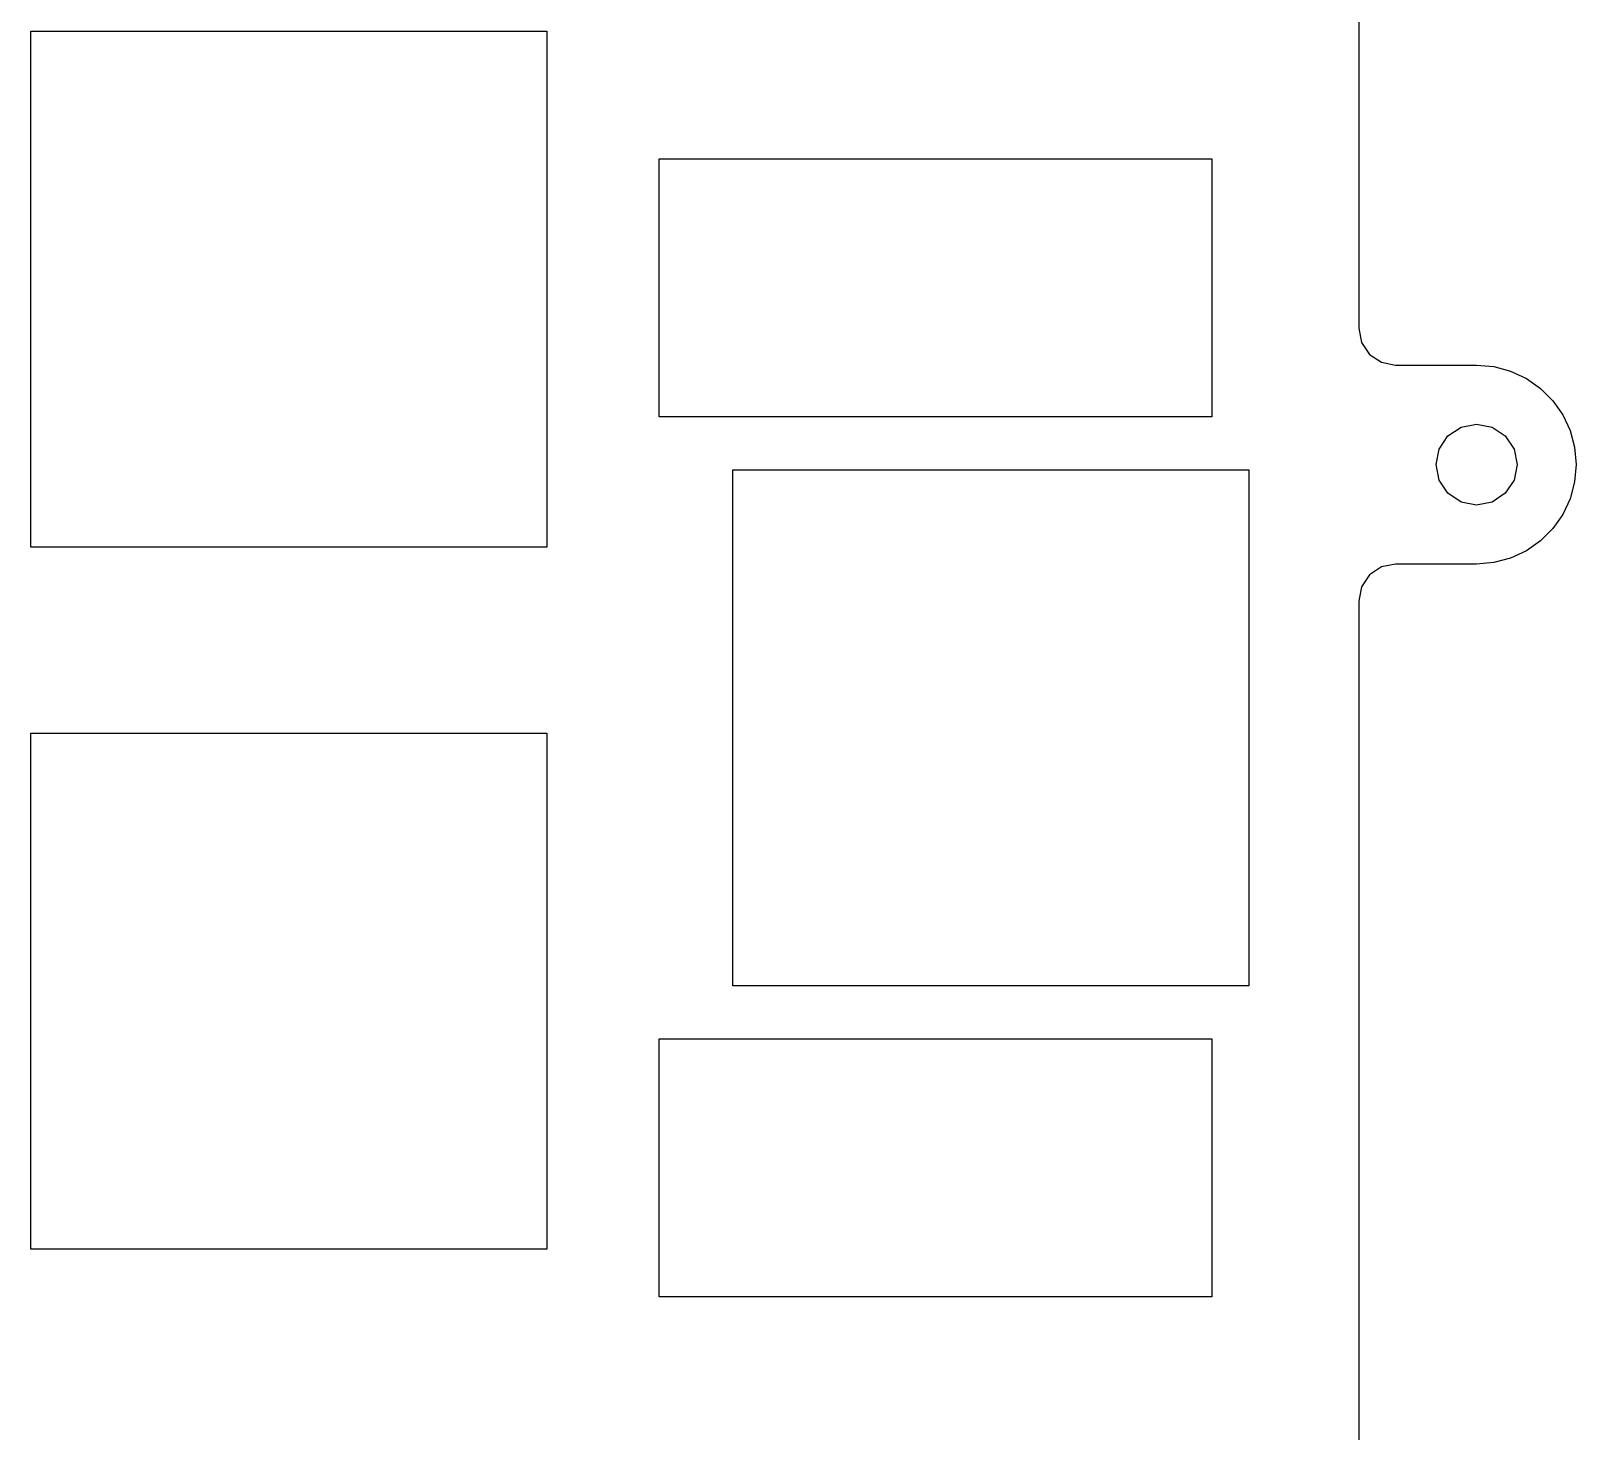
# Model space of a CAD drawing. Extents: x 0 to 218, y 0 to 172.
# Drawn here: x 176.28 to 218.21, y 60.04 to 98.03 of the extents above; entities that cross this region are included whole.
import ezdxf

# ---------------------------------------------------------------- set-up
doc = ezdxf.new("R2010")
doc.units = 0

msp = doc.modelspace()

# ---------------------------------------------------------------- linework, layer by layer
at = {"layer": 'plate_right'}
for p, q in [((212.31, 98.426), (212.31, 97.928)), ((176.275, 97.528), (176.275, 98.028)), ((176.275, 98.028), (176.775, 98.028)), ((176.775, 98.028), (177.025, 98.028)), ((177.025, 98.028), (177.276, 98.028)), ((177.276, 98.028), (177.776, 98.028)), ((177.776, 98.028), (178.276, 98.028)), ((178.276, 98.028), (178.776, 98.028)), ((178.776, 98.028), (179.275, 98.028)), ((179.275, 98.028), (179.525, 98.028)), ((179.525, 98.028), (179.776, 98.028)), ((179.776, 98.028), (180.276, 98.028)), ((180.276, 98.028), (180.776, 98.028)), ((180.776, 98.028), (181.026, 98.028)), ((181.026, 98.028), (181.277, 98.028)), ((181.277, 98.028), (181.776, 98.028)), ((181.776, 98.028), (182.276, 98.028)), ((182.276, 98.028), (182.776, 98.028)), ((182.776, 98.028), (183.275, 98.028)), ((183.275, 98.028), (183.774, 98.028)), ((183.774, 98.028), (184.024, 98.028)), ((184.024, 98.028), (184.275, 98.028)), ((184.275, 98.028), (184.775, 98.028)), ((184.775, 98.028), (185.275, 98.028)), ((185.275, 98.028), (185.775, 98.028)), ((185.775, 98.028), (186.025, 98.028)), ((186.025, 98.028), (186.276, 98.028)), ((186.276, 98.028), (186.776, 98.028)), ((186.776, 98.028), (187.276, 98.028)), ((187.276, 98.028), (187.776, 98.028)), ((187.776, 98.028), (188.276, 98.028)), ((188.276, 98.028), (188.775, 98.028)), ((188.775, 98.028), (189.275, 98.028)), ((189.275, 98.028), (189.775, 98.028)), ((189.775, 98.028), (190.275, 98.028)), ((190.275, 98.028), (190.275, 97.528)), ((212.31, 97.928), (212.31, 97.43)), ((176.275, 97.028), (176.275, 97.528)), ((190.275, 97.528), (190.275, 97.277)), ((212.31, 97.43), (212.31, 96.933)), ((176.275, 96.528), (176.275, 97.028)), ((190.275, 97.277), (190.275, 97.027)), ((190.275, 97.027), (190.275, 96.527)), ((212.31, 96.933), (212.31, 96.434)), ((176.275, 96.029), (176.275, 96.528)), ((190.275, 96.527), (190.275, 96.027)), ((212.31, 96.434), (212.31, 95.937)), ((176.275, 95.529), (176.275, 96.029)), ((190.275, 96.027), (190.275, 95.527)), ((212.31, 95.937), (212.31, 95.44)), ((176.275, 95.029), (176.275, 95.529)), ((190.275, 95.527), (190.275, 95.028)), ((212.31, 95.44), (212.31, 94.942)), ((176.275, 94.529), (176.275, 95.029)), ((190.275, 95.028), (190.275, 94.777)), ((190.275, 94.777), (190.275, 94.527)), ((212.31, 94.942), (212.31, 94.444)), ((176.275, 94.029), (176.275, 94.529)), ((190.275, 94.527), (190.275, 94.027)), ((193.325, 94.308), (193.325, 94.559)), ((193.325, 94.559), (193.824, 94.559)), ((193.824, 94.559), (194.323, 94.559)), ((194.323, 94.559), (194.823, 94.559)), ((194.823, 94.559), (195.323, 94.559)), ((195.323, 94.559), (195.822, 94.559)), ((195.822, 94.559), (196.072, 94.559)), ((196.072, 94.559), (196.323, 94.559)), ((196.323, 94.559), (196.823, 94.559)), ((196.823, 94.559), (197.073, 94.559)), ((197.073, 94.559), (197.324, 94.559)), ((197.324, 94.559), (197.823, 94.559)), ((197.823, 94.559), (198.323, 94.559)), ((198.323, 94.559), (198.573, 94.559)), ((198.573, 94.559), (198.824, 94.559)), ((198.824, 94.559), (199.323, 94.559)), ((199.323, 94.559), (199.823, 94.559)), ((199.823, 94.559), (200.323, 94.559)), ((200.323, 94.559), (200.573, 94.559)), ((200.573, 94.559), (200.824, 94.559)), ((200.824, 94.559), (201.323, 94.559)), ((201.323, 94.559), (201.573, 94.559)), ((201.573, 94.559), (201.824, 94.559)), ((201.824, 94.559), (202.324, 94.559)), ((202.324, 94.559), (202.574, 94.559)), ((202.574, 94.559), (202.825, 94.559)), ((202.825, 94.559), (203.325, 94.559)), ((203.325, 94.559), (203.825, 94.559)), ((203.825, 94.559), (204.325, 94.559)), ((204.325, 94.559), (204.575, 94.559)), ((204.575, 94.559), (204.826, 94.559)), ((204.826, 94.559), (205.326, 94.559)), ((205.326, 94.559), (205.576, 94.559)), ((205.576, 94.559), (205.827, 94.559)), ((205.827, 94.559), (206.327, 94.559)), ((206.327, 94.559), (206.826, 94.559)), ((206.826, 94.559), (207.326, 94.559)), ((207.326, 94.559), (207.825, 94.559)), ((207.825, 94.559), (208.325, 94.559)), ((208.325, 94.559), (208.325, 94.308)), ((212.31, 94.444), (212.31, 93.947)), ((176.275, 93.778), (176.275, 94.029)), ((190.275, 94.027), (190.275, 93.527)), ((193.325, 94.058), (193.325, 94.308)), ((193.325, 93.558), (193.325, 94.058)), ((208.325, 94.308), (208.325, 94.058)), ((208.325, 94.058), (208.325, 93.559)), ((212.31, 93.947), (212.31, 93.45)), ((176.275, 93.528), (176.275, 93.778)), ((176.275, 93.028), (176.275, 93.528)), ((190.275, 93.527), (190.275, 93.276)), ((193.325, 93.059), (193.325, 93.558)), ((208.325, 93.559), (208.325, 93.06)), ((190.275, 93.276), (190.275, 93.026)), ((212.31, 93.45), (212.31, 92.952)), ((176.275, 92.528), (176.275, 93.028)), ((190.275, 93.026), (190.275, 92.527)), ((193.325, 92.808), (193.325, 93.059)), ((193.325, 92.558), (193.325, 92.808)), ((208.325, 93.06), (208.325, 92.809)), ((208.325, 92.809), (208.325, 92.559)), ((212.31, 92.952), (212.31, 92.455)), ((176.275, 92.028), (176.275, 92.528)), ((190.275, 92.527), (190.275, 92.027)), ((193.325, 92.058), (193.325, 92.558)), ((208.325, 92.559), (208.325, 92.059)), ((212.31, 92.455), (212.31, 91.957)), ((176.275, 91.777), (176.275, 92.028)), ((190.275, 92.027), (190.275, 91.527)), ((193.325, 91.559), (193.325, 92.058)), ((208.325, 92.059), (208.325, 91.559)), ((212.31, 91.957), (212.31, 91.46)), ((176.275, 91.527), (176.275, 91.777)), ((176.275, 91.028), (176.275, 91.527)), ((190.275, 91.527), (190.275, 91.028)), ((193.325, 91.308), (193.325, 91.559)), ((208.325, 91.559), (208.325, 91.06)), ((212.31, 91.46), (212.31, 90.961)), ((176.275, 90.529), (176.275, 91.028)), ((190.275, 91.028), (190.275, 90.529)), ((193.325, 91.058), (193.325, 91.308)), ((193.325, 90.559), (193.325, 91.058)), ((208.325, 91.06), (208.325, 90.809)), ((208.325, 90.809), (208.325, 90.559)), ((212.31, 90.961), (212.31, 90.463)), ((176.275, 90.029), (176.275, 90.529)), ((190.275, 90.529), (190.275, 90.278)), ((190.275, 90.278), (190.275, 90.028)), ((193.325, 90.059), (193.325, 90.559)), ((208.325, 90.559), (208.325, 90.06)), ((212.31, 90.463), (212.31, 89.965)), ((176.275, 89.529), (176.275, 90.029)), ((190.275, 90.028), (190.275, 89.528)), ((193.325, 89.808), (193.325, 90.059)), ((193.325, 89.558), (193.325, 89.808)), ((208.325, 90.06), (208.325, 89.56)), ((212.31, 89.965), (212.386, 89.583)), ((176.275, 89.03), (176.275, 89.529)), ((190.275, 89.528), (190.275, 89.028)), ((193.325, 89.058), (193.325, 89.558)), ((208.325, 89.56), (208.325, 89.309)), ((212.386, 89.583), (212.603, 89.258)), ((176.275, 88.779), (176.275, 89.03)), ((190.275, 89.028), (190.275, 88.528)), ((193.325, 88.559), (193.325, 89.058)), ((208.325, 89.309), (208.325, 89.059)), ((208.325, 89.059), (208.325, 88.56)), ((212.603, 89.258), (212.927, 89.042)), ((212.927, 89.042), (213.31, 88.965)), ((213.31, 88.965), (213.75, 88.965)), ((213.75, 88.965), (214.191, 88.965)), ((214.191, 88.965), (214.631, 88.965)), ((214.631, 88.965), (215.07, 88.965)), ((215.07, 88.965), (215.51, 88.965)), ((215.51, 88.965), (215.978, 88.925)), ((215.978, 88.925), (216.434, 88.803)), ((176.275, 88.529), (176.275, 88.779)), ((176.275, 88.029), (176.275, 88.529)), ((190.275, 88.528), (190.275, 88.277)), ((193.325, 88.06), (193.325, 88.559)), ((208.325, 88.56), (208.325, 88.06)), ((216.434, 88.803), (216.86, 88.604)), ((216.86, 88.604), (217.246, 88.334)), ((190.275, 88.277), (190.275, 88.027)), ((217.246, 88.334), (217.578, 88.001)), ((176.275, 87.529), (176.275, 88.029)), ((190.275, 88.027), (190.275, 87.527)), ((193.325, 87.809), (193.325, 88.06)), ((193.325, 87.559), (193.325, 87.809)), ((208.325, 88.06), (208.325, 87.809)), ((208.325, 87.809), (208.325, 87.559)), ((217.578, 88.001), (217.848, 87.616)), ((176.275, 87.278), (176.275, 87.529)), ((176.275, 87.028), (176.275, 87.278)), ((190.275, 87.527), (190.275, 87.027)), ((193.825, 87.559), (193.325, 87.559)), ((194.324, 87.559), (193.825, 87.559)), ((194.824, 87.559), (194.324, 87.559)), ((195.323, 87.559), (194.824, 87.559)), ((195.823, 87.559), (195.323, 87.559)), ((196.073, 87.559), (195.823, 87.559)), ((196.324, 87.559), (196.073, 87.559)), ((196.824, 87.559), (196.324, 87.559)), ((197.074, 87.559), (196.824, 87.559)), ((197.325, 87.559), (197.074, 87.559)), ((197.825, 87.559), (197.325, 87.559)), ((198.325, 87.559), (197.825, 87.559)), ((198.825, 87.559), (198.325, 87.559)), ((199.075, 87.559), (198.825, 87.559)), ((199.326, 87.559), (199.075, 87.559)), ((199.826, 87.559), (199.326, 87.559)), ((200.076, 87.559), (199.826, 87.559)), ((200.327, 87.559), (200.076, 87.559)), ((200.826, 87.559), (200.327, 87.559)), ((201.076, 87.559), (200.826, 87.559)), ((201.327, 87.559), (201.076, 87.559)), ((201.827, 87.559), (201.327, 87.559)), ((202.327, 87.559), (201.827, 87.559)), ((202.826, 87.559), (202.327, 87.559)), ((203.076, 87.559), (202.826, 87.559)), ((203.327, 87.559), (203.076, 87.559)), ((203.827, 87.559), (203.327, 87.559)), ((204.326, 87.559), (203.827, 87.559)), ((204.576, 87.559), (204.326, 87.559)), ((204.827, 87.559), (204.576, 87.559)), ((205.327, 87.559), (204.827, 87.559)), ((205.577, 87.559), (205.327, 87.559)), ((205.828, 87.559), (205.577, 87.559)), ((206.327, 87.559), (205.828, 87.559)), ((206.827, 87.559), (206.327, 87.559)), ((207.327, 87.559), (206.827, 87.559)), ((207.826, 87.559), (207.327, 87.559)), ((208.325, 87.559), (207.826, 87.559)), ((214.732, 87.044), (215.09, 87.282)), ((215.09, 87.282), (215.51, 87.365)), ((215.51, 87.365), (215.93, 87.282)), ((215.93, 87.282), (216.288, 87.043)), ((217.848, 87.616), (218.048, 87.19)), ((176.275, 86.529), (176.275, 87.028)), ((190.275, 87.027), (190.275, 86.527)), ((214.493, 86.686), (214.732, 87.044)), ((216.288, 87.043), (216.527, 86.686)), ((218.048, 87.19), (218.169, 86.735)), ((176.275, 86.029), (176.275, 86.529)), ((190.275, 86.527), (190.275, 86.027)), ((214.41, 86.265), (214.493, 86.686)), ((216.527, 86.686), (216.61, 86.265)), ((218.169, 86.735), (218.21, 86.265)), ((176.275, 85.529), (176.275, 86.029)), ((190.275, 86.027), (190.275, 85.528)), ((195.325, 85.621), (195.325, 86.121)), ((195.325, 86.121), (195.825, 86.121)), ((195.825, 86.121), (196.075, 86.121)), ((196.075, 86.121), (196.326, 86.121)), ((196.326, 86.121), (196.826, 86.121)), ((196.826, 86.121), (197.326, 86.121)), ((197.326, 86.121), (197.826, 86.121)), ((197.826, 86.121), (198.325, 86.121)), ((198.325, 86.121), (198.575, 86.121)), ((198.575, 86.121), (198.826, 86.121)), ((198.826, 86.121), (199.326, 86.121)), ((199.326, 86.121), (199.826, 86.121)), ((199.826, 86.121), (200.076, 86.121)), ((200.076, 86.121), (200.327, 86.121)), ((200.327, 86.121), (200.826, 86.121)), ((200.826, 86.121), (201.326, 86.121)), ((201.326, 86.121), (201.826, 86.121)), ((201.826, 86.121), (202.325, 86.121)), ((202.325, 86.121), (202.824, 86.121)), ((202.824, 86.121), (203.074, 86.121)), ((203.074, 86.121), (203.325, 86.121)), ((203.325, 86.121), (203.825, 86.121)), ((203.825, 86.121), (204.325, 86.121)), ((204.325, 86.121), (204.825, 86.121)), ((204.825, 86.121), (205.075, 86.121)), ((205.075, 86.121), (205.326, 86.121)), ((205.326, 86.121), (205.826, 86.121)), ((205.826, 86.121), (206.326, 86.121)), ((206.326, 86.121), (206.826, 86.121)), ((206.826, 86.121), (207.326, 86.121)), ((207.326, 86.121), (207.825, 86.121)), ((207.825, 86.121), (208.325, 86.121)), ((208.325, 86.121), (208.825, 86.121)), ((208.825, 86.121), (209.325, 86.121)), ((209.325, 86.121), (209.325, 85.621)), ((214.493, 85.845), (214.41, 86.265)), ((216.61, 86.265), (216.527, 85.845)), ((218.21, 86.265), (218.17, 85.797)), ((195.325, 85.121), (195.325, 85.621)), ((209.325, 85.621), (209.325, 85.37)), ((214.732, 85.488), (214.493, 85.845)), ((216.527, 85.845), (216.288, 85.487)), ((218.17, 85.797), (218.048, 85.341)), ((176.275, 85.029), (176.275, 85.529)), ((190.275, 85.528), (190.275, 85.028)), ((209.325, 85.37), (209.325, 85.12)), ((215.09, 85.249), (214.732, 85.488)), ((215.51, 85.165), (215.09, 85.249)), ((215.93, 85.249), (215.51, 85.165)), ((216.288, 85.487), (215.93, 85.249)), ((218.048, 85.341), (217.849, 84.916)), ((176.275, 84.778), (176.275, 85.029)), ((176.275, 84.528), (176.275, 84.778)), ((190.275, 85.028), (190.275, 84.528)), ((195.325, 84.621), (195.325, 85.121)), ((209.325, 85.12), (209.325, 84.62)), ((217.849, 84.916), (217.578, 84.53)), ((176.275, 84.028), (176.275, 84.528)), ((190.275, 84.528), (190.275, 84.028)), ((195.325, 84.122), (195.325, 84.621)), ((209.325, 84.62), (209.325, 84.12)), ((217.578, 84.53), (217.246, 84.197)), ((176.775, 84.028), (176.275, 84.028)), ((177.275, 84.028), (176.775, 84.028)), ((177.775, 84.028), (177.275, 84.028)), ((178.274, 84.028), (177.775, 84.028)), ((178.774, 84.028), (178.274, 84.028)), ((179.274, 84.028), (178.774, 84.028)), ((179.774, 84.028), (179.274, 84.028)), ((180.274, 84.028), (179.774, 84.028)), ((180.524, 84.028), (180.274, 84.028)), ((180.775, 84.028), (180.524, 84.028)), ((181.275, 84.028), (180.775, 84.028)), ((181.775, 84.028), (181.275, 84.028)), ((182.275, 84.028), (181.775, 84.028)), ((182.525, 84.028), (182.275, 84.028)), ((182.776, 84.028), (182.525, 84.028)), ((183.275, 84.028), (182.776, 84.028)), ((183.774, 84.028), (183.275, 84.028)), ((184.274, 84.028), (183.774, 84.028)), ((184.774, 84.028), (184.274, 84.028)), ((185.273, 84.028), (184.774, 84.028)), ((185.523, 84.028), (185.273, 84.028)), ((185.774, 84.028), (185.523, 84.028)), ((186.274, 84.028), (185.774, 84.028)), ((186.774, 84.028), (186.274, 84.028)), ((187.024, 84.028), (186.774, 84.028)), ((187.275, 84.028), (187.024, 84.028)), ((187.774, 84.028), (187.275, 84.028)), ((188.274, 84.028), (187.774, 84.028)), ((188.774, 84.028), (188.274, 84.028)), ((189.274, 84.028), (188.774, 84.028)), ((189.524, 84.028), (189.274, 84.028)), ((189.775, 84.028), (189.524, 84.028)), ((190.275, 84.028), (189.775, 84.028)), ((195.325, 83.622), (195.325, 84.122)), ((209.325, 84.12), (209.325, 83.62)), ((216.861, 83.927), (216.434, 83.728)), ((217.246, 84.197), (216.861, 83.927)), ((195.325, 83.122), (195.325, 83.622)), ((209.325, 83.62), (209.325, 83.121)), ((212.927, 83.489), (212.603, 83.273)), ((213.31, 83.565), (212.927, 83.489)), ((213.75, 83.565), (213.31, 83.565)), ((214.189, 83.565), (213.75, 83.565)), ((214.629, 83.565), (214.189, 83.565)), ((215.07, 83.565), (214.629, 83.565)), ((215.51, 83.565), (215.07, 83.565)), ((215.98, 83.606), (215.51, 83.565)), ((216.434, 83.728), (215.98, 83.606)), ((195.325, 82.622), (195.325, 83.122)), ((209.325, 83.121), (209.325, 82.87)), ((212.603, 83.273), (212.386, 82.948)), ((195.325, 82.122), (195.325, 82.622)), ((209.325, 82.87), (209.325, 82.62)), ((209.325, 82.62), (209.325, 82.12)), ((212.386, 82.948), (212.31, 82.565)), ((212.31, 82.565), (212.31, 82.069)), ((195.325, 81.871), (195.325, 82.122)), ((195.325, 81.621), (195.325, 81.871)), ((209.325, 82.12), (209.325, 81.62)), ((212.31, 82.069), (212.31, 81.571)), ((195.325, 81.121), (195.325, 81.621)), ((209.325, 81.62), (209.325, 81.369)), ((209.325, 81.369), (209.325, 81.119)), ((212.31, 81.571), (212.31, 81.073)), ((195.325, 80.621), (195.325, 81.121)), ((209.325, 81.119), (209.325, 80.62)), ((212.31, 81.073), (212.31, 80.574)), ((195.325, 80.121), (195.325, 80.621)), ((209.325, 80.62), (209.325, 80.12)), ((212.31, 80.574), (212.31, 80.076)), ((195.325, 79.87), (195.325, 80.121)), ((209.325, 80.12), (209.325, 79.62)), ((195.325, 79.62), (195.325, 79.87)), ((212.31, 80.076), (212.31, 79.579)), ((195.325, 79.121), (195.325, 79.62)), ((209.325, 79.62), (209.325, 79.121)), ((212.31, 79.579), (212.31, 79.081)), ((176.275, 78.478), (176.275, 78.978)), ((176.275, 78.978), (176.775, 78.978)), ((176.775, 78.978), (177.025, 78.978)), ((177.025, 78.978), (177.276, 78.978)), ((177.276, 78.978), (177.776, 78.978)), ((177.776, 78.978), (178.276, 78.978)), ((178.276, 78.978), (178.776, 78.978)), ((178.776, 78.978), (179.275, 78.978)), ((179.275, 78.978), (179.525, 78.978)), ((179.525, 78.978), (179.776, 78.978)), ((179.776, 78.978), (180.276, 78.978)), ((180.276, 78.978), (180.776, 78.978)), ((180.776, 78.978), (181.026, 78.978)), ((181.026, 78.978), (181.277, 78.978)), ((181.277, 78.978), (181.776, 78.978)), ((181.776, 78.978), (182.276, 78.978)), ((182.276, 78.978), (182.776, 78.978)), ((182.776, 78.978), (183.275, 78.978)), ((183.275, 78.978), (183.774, 78.978)), ((183.774, 78.978), (184.024, 78.978)), ((184.024, 78.978), (184.275, 78.978)), ((184.275, 78.978), (184.775, 78.978)), ((184.775, 78.978), (185.275, 78.978)), ((185.275, 78.978), (185.775, 78.978)), ((185.775, 78.978), (186.025, 78.978)), ((186.025, 78.978), (186.276, 78.978)), ((186.276, 78.978), (186.776, 78.978)), ((186.776, 78.978), (187.276, 78.978)), ((187.276, 78.978), (187.776, 78.978)), ((187.776, 78.978), (188.276, 78.978)), ((188.276, 78.978), (188.775, 78.978)), ((188.775, 78.978), (189.275, 78.978)), ((189.275, 78.978), (189.775, 78.978)), ((189.775, 78.978), (190.275, 78.978)), ((190.275, 78.978), (190.275, 78.478)), ((195.325, 78.622), (195.325, 79.121)), ((209.325, 79.121), (209.325, 78.622)), ((212.31, 79.081), (212.31, 78.583)), ((176.275, 77.978), (176.275, 78.478)), ((190.275, 78.478), (190.275, 78.227)), ((195.325, 78.122), (195.325, 78.622)), ((209.325, 78.622), (209.325, 78.371)), ((212.31, 78.583), (212.31, 78.085)), ((190.275, 78.227), (190.275, 77.977)), ((195.325, 77.622), (195.325, 78.122)), ((209.325, 78.371), (209.325, 78.121)), ((209.325, 78.121), (209.325, 77.621)), ((212.31, 78.085), (212.31, 77.587)), ((176.275, 77.478), (176.275, 77.978)), ((190.275, 77.977), (190.275, 77.477)), ((195.325, 77.123), (195.325, 77.622)), ((209.325, 77.621), (209.325, 77.121)), ((212.31, 77.587), (212.31, 77.089)), ((176.275, 76.979), (176.275, 77.478)), ((190.275, 77.477), (190.275, 76.977)), ((176.275, 76.479), (176.275, 76.979)), ((190.275, 76.977), (190.275, 76.477)), ((195.325, 76.872), (195.325, 77.123)), ((195.325, 76.622), (195.325, 76.872)), ((209.325, 77.121), (209.325, 76.621)), ((212.31, 77.089), (212.31, 76.591)), ((176.275, 75.979), (176.275, 76.479)), ((190.275, 76.477), (190.275, 75.978)), ((195.325, 76.122), (195.325, 76.622)), ((209.325, 76.621), (209.325, 76.37)), ((209.325, 76.37), (209.325, 76.12)), ((212.31, 76.591), (212.31, 76.093)), ((176.275, 75.479), (176.275, 75.979)), ((190.275, 75.978), (190.275, 75.727)), ((195.325, 75.622), (195.325, 76.122)), ((209.325, 76.12), (209.325, 75.62)), ((212.31, 76.093), (212.31, 75.595)), ((190.275, 75.727), (190.275, 75.477)), ((195.325, 75.371), (195.325, 75.622)), ((209.325, 75.62), (209.325, 75.12)), ((212.31, 75.595), (212.31, 75.097)), ((176.275, 74.979), (176.275, 75.479)), ((190.275, 75.477), (190.275, 74.977)), ((195.325, 75.121), (195.325, 75.371)), ((195.325, 74.622), (195.325, 75.121)), ((209.325, 75.12), (209.325, 74.62)), ((212.31, 75.097), (212.31, 74.6)), ((176.275, 74.728), (176.275, 74.979)), ((176.275, 74.478), (176.275, 74.728)), ((190.275, 74.977), (190.275, 74.477)), ((176.275, 73.978), (176.275, 74.478)), ((190.275, 74.477), (190.275, 74.226)), ((190.275, 74.226), (190.275, 73.976)), ((195.325, 74.122), (195.325, 74.622)), ((209.325, 74.62), (209.325, 74.12)), ((212.31, 74.6), (212.31, 74.102)), ((176.275, 73.478), (176.275, 73.978)), ((190.275, 73.976), (190.275, 73.477)), ((195.325, 73.622), (195.325, 74.122)), ((209.325, 74.12), (209.325, 73.621)), ((212.31, 74.102), (212.31, 73.605)), ((176.275, 72.978), (176.275, 73.478)), ((190.275, 73.477), (190.275, 72.977)), ((195.325, 73.122), (195.325, 73.622)), ((209.325, 73.621), (209.325, 73.121)), ((212.31, 73.605), (212.31, 73.108)), ((176.275, 72.727), (176.275, 72.978)), ((190.275, 72.977), (190.275, 72.477)), ((195.325, 72.871), (195.325, 73.122)), ((209.325, 73.121), (209.325, 72.621)), ((212.31, 73.108), (212.31, 72.61)), ((176.275, 72.477), (176.275, 72.727)), ((195.325, 72.621), (195.325, 72.871)), ((195.325, 72.121), (195.325, 72.621)), ((209.325, 72.621), (209.325, 72.121)), ((212.31, 72.61), (212.31, 72.112)), ((176.275, 71.978), (176.275, 72.477)), ((190.275, 72.477), (190.275, 71.978)), ((176.275, 71.479), (176.275, 71.978)), ((190.275, 71.978), (190.275, 71.479)), ((195.825, 72.121), (195.325, 72.121)), ((196.325, 72.121), (195.825, 72.121)), ((196.825, 72.121), (196.325, 72.121)), ((197.324, 72.121), (196.825, 72.121)), ((197.824, 72.121), (197.324, 72.121)), ((198.324, 72.121), (197.824, 72.121)), ((198.824, 72.121), (198.324, 72.121)), ((199.324, 72.121), (198.824, 72.121)), ((199.574, 72.121), (199.324, 72.121)), ((199.825, 72.121), (199.574, 72.121)), ((200.325, 72.121), (199.825, 72.121)), ((200.825, 72.121), (200.325, 72.121)), ((201.325, 72.121), (200.825, 72.121)), ((201.575, 72.121), (201.325, 72.121)), ((201.826, 72.121), (201.575, 72.121)), ((202.325, 72.121), (201.826, 72.121)), ((202.824, 72.121), (202.325, 72.121)), ((203.324, 72.121), (202.824, 72.121)), ((203.824, 72.121), (203.324, 72.121)), ((204.323, 72.121), (203.824, 72.121)), ((204.573, 72.121), (204.323, 72.121)), ((204.824, 72.121), (204.573, 72.121)), ((205.324, 72.121), (204.824, 72.121)), ((205.824, 72.121), (205.324, 72.121)), ((206.074, 72.121), (205.824, 72.121)), ((206.325, 72.121), (206.074, 72.121)), ((206.824, 72.121), (206.325, 72.121)), ((207.324, 72.121), (206.824, 72.121)), ((207.824, 72.121), (207.324, 72.121)), ((208.324, 72.121), (207.824, 72.121)), ((208.574, 72.121), (208.324, 72.121)), ((208.825, 72.121), (208.574, 72.121)), ((209.325, 72.121), (208.825, 72.121)), ((212.31, 72.112), (212.31, 71.615)), ((176.275, 70.979), (176.275, 71.479)), ((190.275, 71.479), (190.275, 71.228)), ((212.31, 71.615), (212.31, 71.117)), ((176.275, 70.479), (176.275, 70.979)), ((190.275, 71.228), (190.275, 70.978)), ((190.275, 70.978), (190.275, 70.478)), ((212.31, 71.117), (212.31, 70.62)), ((176.275, 69.98), (176.275, 70.479)), ((190.275, 70.478), (190.275, 69.978)), ((193.325, 70.432), (193.325, 70.683)), ((193.325, 70.683), (193.824, 70.683)), ((193.824, 70.683), (194.323, 70.683)), ((194.323, 70.683), (194.823, 70.683)), ((194.823, 70.683), (195.323, 70.683)), ((195.323, 70.683), (195.822, 70.683)), ((195.822, 70.683), (196.072, 70.683)), ((196.072, 70.683), (196.323, 70.683)), ((196.323, 70.683), (196.823, 70.683)), ((196.823, 70.683), (197.073, 70.683)), ((197.073, 70.683), (197.324, 70.683)), ((197.324, 70.683), (197.823, 70.683)), ((197.823, 70.683), (198.323, 70.683)), ((198.323, 70.683), (198.573, 70.683)), ((198.573, 70.683), (198.824, 70.683)), ((198.824, 70.683), (199.323, 70.683)), ((199.323, 70.683), (199.823, 70.683)), ((199.823, 70.683), (200.323, 70.683)), ((200.323, 70.683), (200.573, 70.683)), ((200.573, 70.683), (200.824, 70.683)), ((200.824, 70.683), (201.323, 70.683)), ((201.323, 70.683), (201.573, 70.683)), ((201.573, 70.683), (201.824, 70.683)), ((201.824, 70.683), (202.324, 70.683)), ((202.324, 70.683), (202.574, 70.683)), ((202.574, 70.683), (202.825, 70.683)), ((202.825, 70.683), (203.325, 70.683)), ((203.325, 70.683), (203.825, 70.683)), ((203.825, 70.683), (204.325, 70.683)), ((204.325, 70.683), (204.575, 70.683)), ((204.575, 70.683), (204.826, 70.683)), ((204.826, 70.683), (205.326, 70.683)), ((205.326, 70.683), (205.576, 70.683)), ((205.576, 70.683), (205.827, 70.683)), ((205.827, 70.683), (206.327, 70.683)), ((206.327, 70.683), (206.826, 70.683)), ((206.826, 70.683), (207.326, 70.683)), ((207.326, 70.683), (207.825, 70.683)), ((207.825, 70.683), (208.325, 70.683)), ((208.325, 70.683), (208.325, 70.432)), ((212.31, 70.62), (212.31, 70.122)), ((193.325, 70.182), (193.325, 70.432)), ((193.325, 69.682), (193.325, 70.182)), ((208.325, 70.432), (208.325, 70.182)), ((208.325, 70.182), (208.325, 69.683)), ((212.31, 70.122), (212.31, 69.625)), ((176.275, 69.729), (176.275, 69.98)), ((176.275, 69.479), (176.275, 69.729)), ((190.275, 69.978), (190.275, 69.478)), ((193.325, 69.183), (193.325, 69.682)), ((208.325, 69.683), (208.325, 69.184)), ((212.31, 69.625), (212.31, 69.127)), ((176.275, 68.979), (176.275, 69.479)), ((190.275, 69.478), (190.275, 69.227)), ((190.275, 69.227), (190.275, 68.977)), ((176.275, 68.479), (176.275, 68.979)), ((190.275, 68.977), (190.275, 68.477)), ((193.325, 68.932), (193.325, 69.183)), ((193.325, 68.682), (193.325, 68.932)), ((208.325, 69.184), (208.325, 68.933)), ((208.325, 68.933), (208.325, 68.683)), ((212.31, 69.127), (212.31, 68.628)), ((176.275, 68.228), (176.275, 68.479)), ((190.275, 68.477), (190.275, 67.977)), ((193.325, 68.182), (193.325, 68.682)), ((208.325, 68.683), (208.325, 68.183)), ((212.31, 68.628), (212.31, 68.131)), ((176.275, 67.978), (176.275, 68.228)), ((176.275, 67.479), (176.275, 67.978)), ((190.275, 67.977), (190.275, 67.477)), ((193.325, 67.683), (193.325, 68.182)), ((208.325, 68.183), (208.325, 67.683)), ((212.31, 68.131), (212.31, 67.633)), ((193.325, 67.432), (193.325, 67.683)), ((208.325, 67.683), (208.325, 67.184)), ((212.31, 67.633), (212.31, 67.135)), ((176.275, 66.979), (176.275, 67.479)), ((190.275, 67.477), (190.275, 66.977)), ((193.325, 67.182), (193.325, 67.432)), ((193.325, 66.683), (193.325, 67.182)), ((208.325, 67.184), (208.325, 66.933)), ((212.31, 67.135), (212.31, 66.637)), ((176.275, 66.479), (176.275, 66.979)), ((190.275, 66.977), (190.275, 66.478)), ((193.325, 66.183), (193.325, 66.683)), ((208.325, 66.933), (208.325, 66.683)), ((208.325, 66.683), (208.325, 66.184)), ((176.275, 65.979), (176.275, 66.479)), ((190.275, 66.478), (190.275, 65.978)), ((212.31, 66.637), (212.31, 66.14)), ((176.275, 65.728), (176.275, 65.979)), ((190.275, 65.978), (190.275, 65.478)), ((193.325, 65.932), (193.325, 66.183)), ((193.325, 65.682), (193.325, 65.932)), ((208.325, 66.184), (208.325, 65.684)), ((212.31, 66.14), (212.31, 65.642)), ((176.275, 65.478), (176.275, 65.728)), ((176.275, 64.978), (176.275, 65.478)), ((190.275, 65.478), (190.275, 64.978)), ((193.325, 65.182), (193.325, 65.682)), ((208.325, 65.684), (208.325, 65.433)), ((208.325, 65.433), (208.325, 65.183)), ((212.31, 65.642), (212.31, 65.143)), ((193.325, 64.683), (193.325, 65.182)), ((208.325, 65.183), (208.325, 64.684)), ((212.31, 65.143), (212.31, 64.646)), ((176.775, 64.978), (176.275, 64.978)), ((177.275, 64.978), (176.775, 64.978)), ((177.775, 64.978), (177.275, 64.978)), ((178.274, 64.978), (177.775, 64.978)), ((178.774, 64.978), (178.274, 64.978)), ((179.274, 64.978), (178.774, 64.978)), ((179.774, 64.978), (179.274, 64.978)), ((180.274, 64.978), (179.774, 64.978)), ((180.524, 64.978), (180.274, 64.978)), ((180.775, 64.978), (180.524, 64.978)), ((181.275, 64.978), (180.775, 64.978)), ((181.775, 64.978), (181.275, 64.978)), ((182.275, 64.978), (181.775, 64.978)), ((182.525, 64.978), (182.275, 64.978)), ((182.776, 64.978), (182.525, 64.978)), ((183.275, 64.978), (182.776, 64.978)), ((183.774, 64.978), (183.275, 64.978)), ((184.274, 64.978), (183.774, 64.978)), ((184.774, 64.978), (184.274, 64.978)), ((185.273, 64.978), (184.774, 64.978)), ((185.523, 64.978), (185.273, 64.978)), ((185.774, 64.978), (185.523, 64.978)), ((186.274, 64.978), (185.774, 64.978)), ((186.774, 64.978), (186.274, 64.978)), ((187.024, 64.978), (186.774, 64.978)), ((187.275, 64.978), (187.024, 64.978)), ((187.774, 64.978), (187.275, 64.978)), ((188.274, 64.978), (187.774, 64.978)), ((188.774, 64.978), (188.274, 64.978)), ((189.274, 64.978), (188.774, 64.978)), ((189.524, 64.978), (189.274, 64.978)), ((189.775, 64.978), (189.524, 64.978)), ((190.275, 64.978), (189.775, 64.978)), ((193.325, 64.184), (193.325, 64.683)), ((208.325, 64.684), (208.325, 64.184)), ((212.31, 64.646), (212.31, 64.147)), ((193.325, 63.933), (193.325, 64.184)), ((208.325, 64.184), (208.325, 63.933)), ((193.325, 63.683), (193.325, 63.933)), ((208.325, 63.933), (208.325, 63.683)), ((212.31, 64.147), (212.31, 63.649)), ((193.825, 63.683), (193.325, 63.683)), ((194.324, 63.683), (193.825, 63.683)), ((194.824, 63.683), (194.324, 63.683)), ((195.323, 63.683), (194.824, 63.683)), ((195.823, 63.683), (195.323, 63.683)), ((196.073, 63.683), (195.823, 63.683)), ((196.324, 63.683), (196.073, 63.683)), ((196.824, 63.683), (196.324, 63.683)), ((197.074, 63.683), (196.824, 63.683)), ((197.325, 63.683), (197.074, 63.683)), ((197.825, 63.683), (197.325, 63.683)), ((198.325, 63.683), (197.825, 63.683)), ((198.825, 63.683), (198.325, 63.683)), ((199.075, 63.683), (198.825, 63.683)), ((199.326, 63.683), (199.075, 63.683)), ((199.826, 63.683), (199.326, 63.683)), ((200.076, 63.683), (199.826, 63.683)), ((200.327, 63.683), (200.076, 63.683)), ((200.826, 63.683), (200.327, 63.683)), ((201.076, 63.683), (200.826, 63.683)), ((201.327, 63.683), (201.076, 63.683)), ((201.827, 63.683), (201.327, 63.683)), ((202.327, 63.683), (201.827, 63.683)), ((202.826, 63.683), (202.327, 63.683)), ((203.076, 63.683), (202.826, 63.683)), ((203.327, 63.683), (203.076, 63.683)), ((203.827, 63.683), (203.327, 63.683)), ((204.326, 63.683), (203.827, 63.683)), ((204.576, 63.683), (204.326, 63.683)), ((204.827, 63.683), (204.576, 63.683)), ((205.327, 63.683), (204.827, 63.683)), ((205.577, 63.683), (205.327, 63.683)), ((205.828, 63.683), (205.577, 63.683)), ((206.327, 63.683), (205.828, 63.683)), ((206.827, 63.683), (206.327, 63.683)), ((207.327, 63.683), (206.827, 63.683)), ((207.826, 63.683), (207.327, 63.683)), ((208.325, 63.683), (207.826, 63.683)), ((212.31, 63.649), (212.31, 63.151)), ((212.31, 63.151), (212.31, 62.652)), ((212.31, 62.652), (212.31, 62.153)), ((212.31, 62.153), (212.31, 61.655)), ((212.31, 61.655), (212.31, 61.157)), ((212.31, 61.157), (212.31, 60.659)), ((212.31, 60.659), (212.31, 60.161)), ((212.31, 60.161), (212.31, 59.663))]:
    msp.add_line(p, q, dxfattribs=at)

doc.saveas('drawing.dxf')
